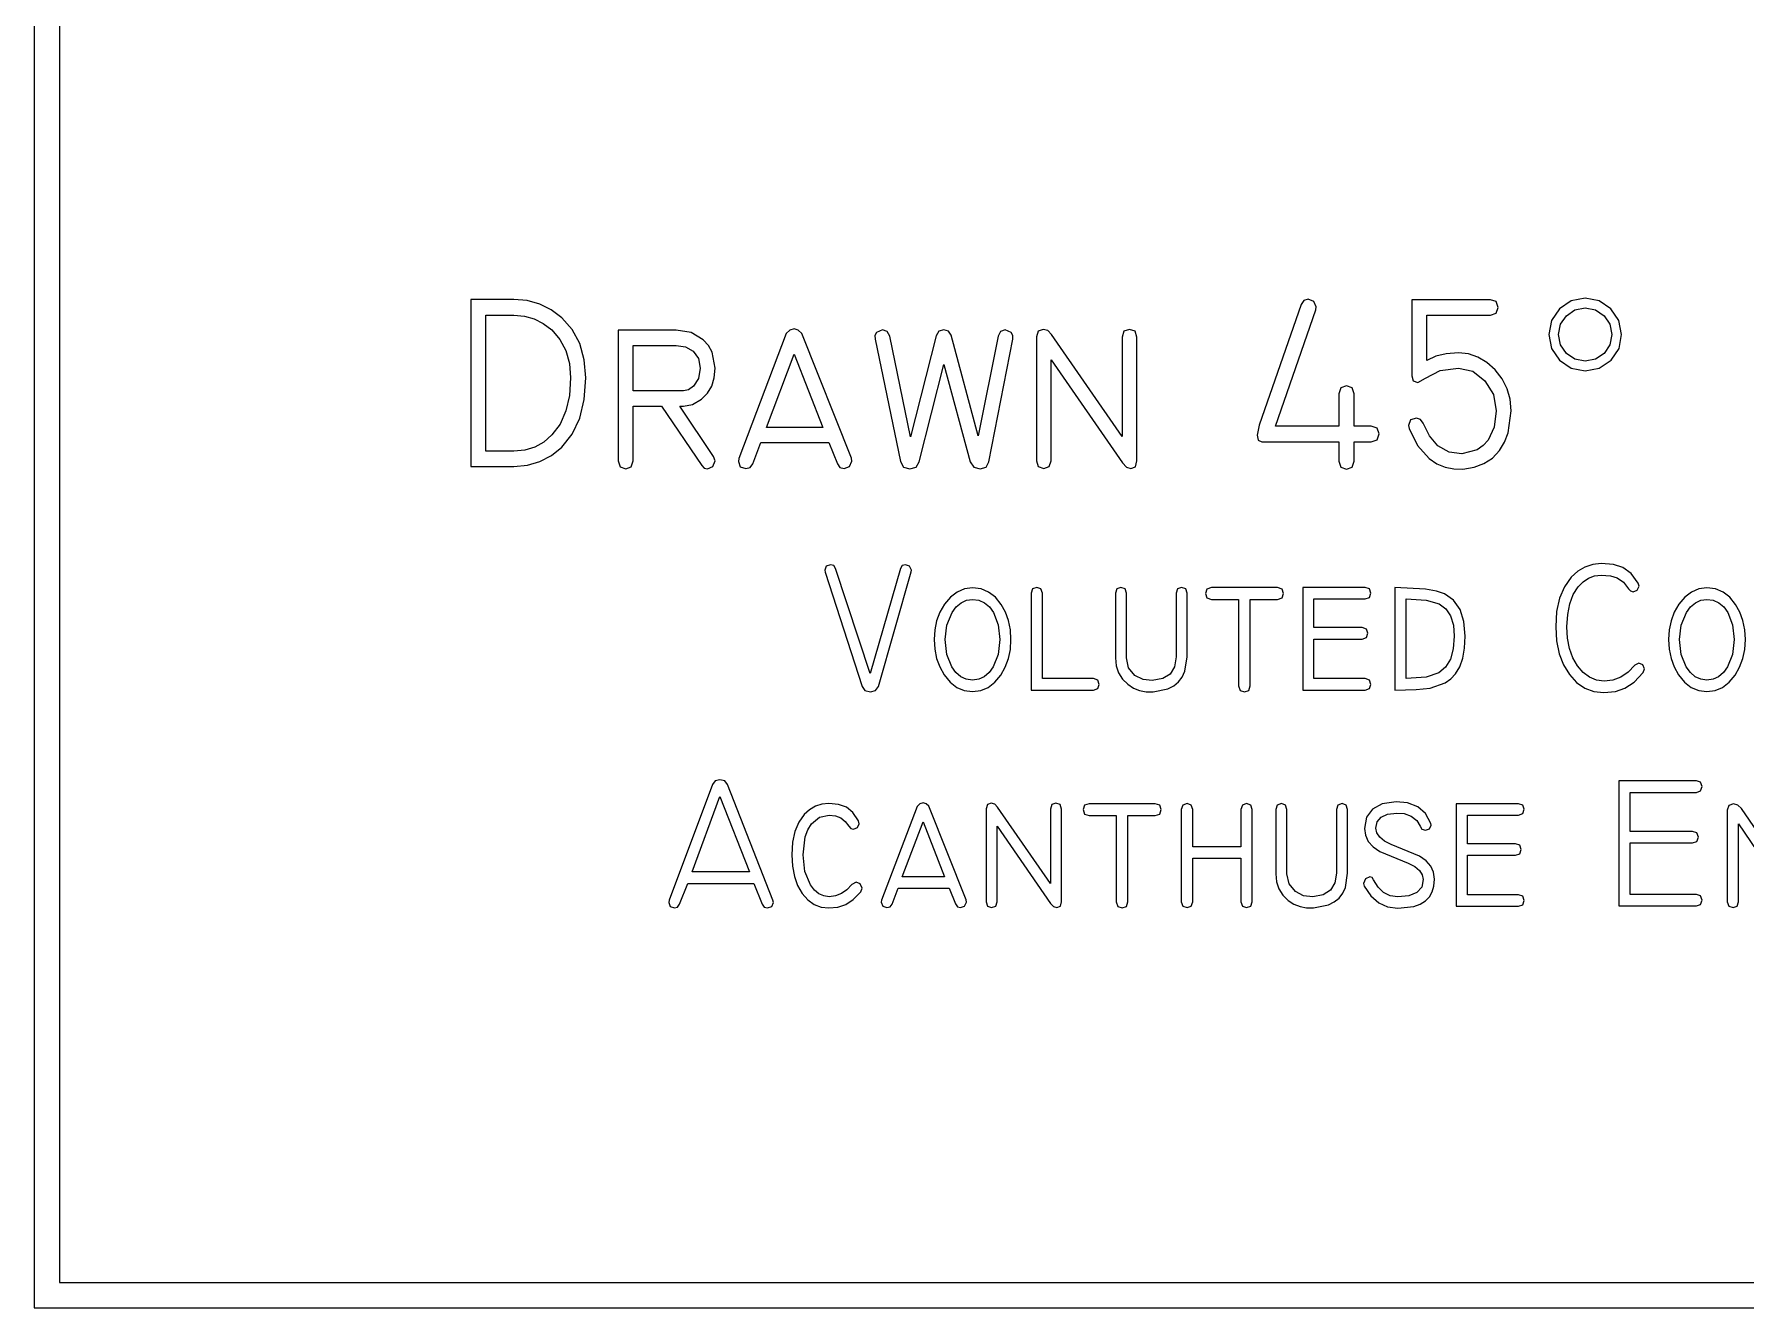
# Model space of a CAD drawing. Extents: x -1563 to 1637, y -685 to 815.
# Drawn here: x 137 to 910, y -685 to -110 of the extents above; entities that cross this region are included whole.
import ezdxf

# ---------------------------------------------------------------- set-up
doc = ezdxf.new("R2010")
doc.units = 0
doc.header["$MEASUREMENT"] = 0
doc.layers.get('0').update_dxf_attribs({"linetype": 'CONTINUOUS'})

msp = doc.modelspace()

# ---------------------------------------------------------------- linework, layer by layer
at = {"color": 40}
for p, q in [((136.8, 815.2), (136.8, -684.8)), ((148.17, 803.84), (148.17, -673.43)), ((148.17, -673.43), (1625.44, -673.43)), ((136.8, -684.8), (1636.8, -684.8))]:
    msp.add_line(p, q, dxfattribs=at)
at = {"color": 22}
for p, q in [((353.3, -229.79), (333.95, -229.79)), ((333.95, -229.79), (333.95, -305.13)), ((359.36, -230.3), (353.3, -229.79)), ((365, -231.85), (359.36, -230.3)), ((710, -230.27), (708.83, -232.04)), ((711.94, -229.68), (710, -230.27)), ((714.5, -230.69), (711.94, -229.68)), ((715.62, -233.15), (714.5, -230.69)), ((794.24, -229.9), (758.77, -229.9)), ((758.77, -229.9), (758.77, -264.3)), ((796.91, -230.76), (794.24, -229.9)), ((797.8, -233.35), (796.91, -230.76)), ((830.75, -230.35), (825.42, -233.98)), ((837.04, -229.14), (830.75, -230.35)), ((843.34, -230.35), (837.04, -229.14)), ((848.66, -233.98), (843.34, -230.35)), ((340.74, -298.23), (340.74, -236.91)), ((340.74, -236.91), (353.3, -236.91)), ((353.3, -236.91), (358.08, -237.32)), ((358.08, -237.32), (362.52, -238.55)), ((362.52, -238.55), (366.64, -240.6)), ((370.21, -234.42), (365, -231.85)), ((374.98, -238.02), (370.21, -234.42)), ((379.7, -243.39), (374.98, -238.02)), ((708.83, -232.04), (689.81, -286.43)), ((697.15, -286.99), (715.43, -234.39)), ((715.43, -234.39), (715.62, -233.15)), ((765.56, -257.29), (765.56, -236.8)), ((765.56, -236.8), (794.24, -236.8)), ((794.24, -236.8), (796.91, -235.93)), ((796.91, -235.93), (797.8, -233.35)), ((821.79, -239.3), (820.58, -245.6)), ((825.42, -233.98), (821.79, -239.3)), ((825.91, -240.97), (828.54, -237.09)), ((828.54, -237.09), (832.42, -234.47)), ((832.42, -234.47), (837.04, -233.59)), ((837.04, -233.59), (841.67, -234.47)), ((841.67, -234.47), (845.55, -237.09)), ((845.55, -237.09), (848.17, -240.97)), ((852.29, -239.3), (848.66, -233.98)), ((853.5, -245.6), (852.29, -239.3)), ((366.64, -240.6), (370.42, -243.47)), ((370.42, -243.47), (374.16, -247.79)), ((383.07, -249.71), (379.7, -243.39)), ((426.63, -243.59), (400.49, -243.59)), ((400.49, -243.59), (400.49, -302.66)), ((433.36, -244.67), (426.63, -243.59)), ((438.87, -247.93), (433.36, -244.67)), ((476.28, -245.17), (454.92, -301.57)), ((477.89, -243.57), (476.28, -245.17)), ((479.84, -243.04), (477.89, -243.57)), ((481.78, -243.57), (479.84, -243.04)), ((483.4, -245.16), (481.78, -243.57)), ((505.76, -301.46), (483.4, -245.16)), ((517.07, -244.65), (516.39, -246.01)), ((516.39, -246.01), (516.46, -247.72)), ((519.8, -243.48), (517.07, -244.65)), ((521.95, -244.18), (519.8, -243.48)), ((523.03, -246.28), (521.95, -244.18)), ((532.48, -291.76), (523.03, -246.28)), ((544.05, -246.17), (532.48, -291.76)), ((545.24, -244.15), (544.05, -246.17)), ((547.49, -243.48), (545.24, -244.15)), ((549.58, -244.06), (547.49, -243.48)), ((550.72, -245.82), (549.58, -244.06)), ((563.04, -291.36), (550.72, -245.82)), ((571.95, -246.28), (563.04, -291.36)), ((573.04, -244.18), (571.95, -246.28)), ((575.19, -243.48), (573.04, -244.18)), ((577.92, -244.63), (575.19, -243.48)), ((578.63, -245.97), (577.92, -244.63)), ((578.64, -247.72), (578.63, -245.97)), ((590.02, -244.09), (589.24, -246.59)), ((589.24, -246.59), (589.24, -302.56)), ((592.36, -243.26), (590.02, -244.09)), ((594.42, -243.84), (592.36, -243.26)), ((596.14, -245.6), (594.42, -243.84)), ((627.97, -291.67), (596.14, -245.6)), ((628.81, -244.15), (627.97, -246.84)), ((627.97, -246.84), (627.97, -291.67)), ((631.31, -243.26), (628.81, -244.15)), ((633.82, -244.15), (631.31, -243.26)), ((634.65, -246.83), (633.82, -244.15)), ((634.65, -302.65), (634.65, -246.83)), ((820.58, -245.6), (821.79, -251.89)), ((825.04, -245.6), (825.91, -240.97)), ((825.91, -250.22), (825.04, -245.6)), ((848.17, -240.97), (849.05, -245.6)), ((849.05, -245.6), (848.17, -250.22)), ((852.31, -251.89), (853.5, -245.6)), ((374.16, -247.79), (376.84, -252.85)), ((376.84, -252.85), (378.44, -258.64)), ((385.09, -256.97), (383.07, -249.71)), ((407.17, -271.07), (407.17, -250.48)), ((407.17, -250.48), (426.63, -250.48)), ((426.63, -250.48), (430.84, -251.15)), ((430.84, -251.15), (434.36, -253.16)), ((434.36, -253.16), (436.74, -256.41)), ((441.21, -250.53), (438.87, -247.93)), ((442.88, -253.55), (441.21, -250.53)), ((444.21, -260.83), (442.88, -253.55)), ((467.38, -287.53), (479.9, -254.46)), ((479.9, -254.46), (492.81, -287.53)), ((516.46, -247.72), (527.92, -302.9)), ((567.85, -303.01), (578.64, -247.72)), ((774.34, -254.24), (769.67, -255.41)), ((779.9, -253.85), (774.34, -254.24)), ((784.39, -254.34), (779.9, -253.85)), ((788.63, -255.78), (784.39, -254.34)), ((821.79, -251.89), (825.42, -257.22)), ((828.54, -254.1), (825.91, -250.22)), ((832.42, -256.73), (828.54, -254.1)), ((845.55, -254.1), (841.67, -256.73)), ((848.17, -250.22), (845.55, -254.1)), ((848.72, -257.22), (852.31, -251.89)), ((378.44, -258.64), (378.98, -265.18)), ((385.77, -265.18), (385.09, -256.97)), ((436.74, -256.41), (437.53, -260.83)), ((437.53, -260.83), (436.75, -265.48)), ((443.83, -265.17), (444.21, -260.83)), ((536.35, -303.01), (547.47, -259.16)), ((547.47, -259.16), (559.4, -303.01)), ((595.92, -302.56), (595.92, -257.05)), ((595.92, -257.05), (628.07, -303.56)), ((765, -265.3), (771.61, -261.89)), ((769.67, -255.41), (765.56, -257.29)), ((771.61, -261.89), (779.89, -260.75)), ((779.89, -260.75), (786.26, -262.18)), ((786.26, -262.18), (791.79, -266.47)), ((792.62, -258.2), (788.63, -255.78)), ((796.36, -261.58), (792.62, -258.2)), ((799.52, -265.63), (796.36, -261.58)), ((825.42, -257.22), (830.75, -260.85)), ((830.75, -260.85), (837.04, -262.05)), ((837.04, -257.6), (832.42, -256.73)), ((841.67, -256.73), (837.04, -257.6)), ((837.04, -262.05), (843.41, -260.85)), ((843.41, -260.85), (848.72, -257.22)), ((378.98, -265.18), (378.45, -273.13)), ((385.09, -274.85), (385.77, -265.18)), ((434.42, -268.96), (432.14, -270.54)), ((436.75, -265.48), (434.42, -268.96)), ((440.78, -272.12), (442.69, -268.93)), ((442.69, -268.93), (443.83, -265.17)), ((726.72, -269.64), (725.85, -272.31)), ((729.3, -268.75), (726.72, -269.64)), ((731.89, -269.64), (729.3, -268.75)), ((732.75, -272.31), (731.89, -269.64)), ((758.77, -264.3), (759.44, -266.47)), ((759.44, -266.47), (761.44, -267.19)), ((761.44, -267.19), (765, -265.3)), ((791.79, -266.47), (795.62, -272.71)), ((801.78, -270.04), (799.52, -265.63)), ((803.13, -274.83), (801.78, -270.04)), ((378.45, -273.13), (376.86, -280.06)), ((383.07, -283.29), (385.09, -274.85)), ((429.97, -271.07), (407.17, -271.07)), ((407.17, -302.67), (407.17, -277.97)), ((407.17, -277.97), (419.96, -277.97)), ((419.96, -277.97), (438.2, -304.77)), ((443.54, -300.67), (428.22, -277.95)), ((428.22, -277.95), (429.99, -277.97)), ((432.14, -270.54), (429.97, -271.07)), ((429.99, -277.97), (434.02, -277.16)), ((434.02, -277.16), (438.1, -274.74)), ((438.1, -274.74), (440.78, -272.12)), ((725.85, -272.31), (725.85, -286.99)), ((732.75, -286.99), (732.75, -272.31)), ((795.62, -272.71), (796.9, -279.98)), ((803.58, -279.98), (803.13, -274.83)), ((376.86, -280.06), (374.22, -285.98)), ((379.7, -290.49), (383.07, -283.29)), ((758.19, -284.16), (757.3, -286.66)), ((760.86, -283.32), (758.19, -284.16)), ((762.73, -283.91), (760.86, -283.32)), ((763.87, -285.66), (762.73, -283.91)), ((766.7, -291.35), (763.87, -285.66)), ((796.9, -279.98), (795.98, -287.34)), ((802.28, -289.98), (803.58, -279.98)), ((370.53, -290.88), (366.83, -294.1)), ((374.22, -285.98), (370.53, -290.88)), ((374.98, -296.45), (379.7, -290.49)), ((492.81, -287.53), (467.38, -287.53)), ((689.81, -286.43), (688.92, -290.99)), ((688.92, -290.99), (689.45, -293.24)), ((689.45, -293.24), (691.03, -293.99)), ((725.85, -286.99), (697.15, -286.99)), ((740.46, -286.99), (732.75, -286.99)), ((740.42, -293.99), (743.09, -293.1)), ((743.1, -287.85), (740.46, -286.99)), ((743.09, -293.1), (743.98, -290.43)), ((743.98, -290.43), (743.1, -287.85)), ((757.3, -286.66), (757.53, -287.99)), ((757.53, -287.99), (761.31, -295.66)), ((770.54, -295.76), (766.7, -291.35)), ((793.23, -293.2), (790.94, -295.72)), ((795.98, -287.34), (793.23, -293.2)), ((800.64, -294.23), (802.28, -289.98)), ((353.41, -298.23), (340.74, -298.23)), ((358.27, -297.77), (353.41, -298.23)), ((362.75, -296.39), (358.27, -297.77)), ((366.83, -294.1), (362.75, -296.39)), ((365.14, -302.96), (370.3, -300.25)), ((370.3, -300.25), (374.98, -296.45)), ((444.21, -302.67), (443.54, -300.67)), ((461.25, -304.01), (464.92, -294.32)), ((464.92, -294.32), (495.5, -294.32)), ((495.5, -294.32), (499.42, -303.88)), ((691.03, -293.99), (725.85, -293.99)), ((725.85, -293.99), (725.85, -302.77)), ((732.75, -302.77), (732.75, -293.99)), ((732.75, -293.99), (740.42, -293.99)), ((761.31, -295.66), (766.65, -301.55)), ((775.63, -298.73), (770.54, -295.76)), ((781.33, -299.43), (775.63, -298.73)), ((788.2, -297.59), (781.33, -299.43)), ((790.94, -295.72), (788.2, -297.59)), ((791.32, -303.85), (795.15, -301.34)), ((795.15, -301.34), (798.35, -297.99)), ((798.35, -297.99), (800.64, -294.23)), ((333.95, -305.13), (353.41, -305.13)), ((353.41, -305.13), (359.51, -304.59)), ((359.51, -304.59), (365.14, -302.96)), ((400.49, -302.66), (401.32, -305.33)), ((401.32, -305.33), (403.83, -306.22)), ((403.83, -306.22), (406.33, -305.33)), ((406.33, -305.33), (407.17, -302.67)), ((438.2, -304.77), (439.34, -305.85)), ((439.34, -305.85), (440.76, -306.22)), ((440.76, -306.22), (443.16, -305.16)), ((443.16, -305.16), (444.21, -302.67)), ((454.92, -301.57), (454.7, -302.86)), ((454.7, -302.86), (455.56, -305.3)), ((455.56, -305.3), (458.14, -306.11)), ((458.14, -306.11), (460.03, -305.58)), ((460.03, -305.58), (461.25, -304.01)), ((499.42, -303.88), (500.56, -305.55)), ((500.56, -305.55), (502.42, -306.11)), ((502.42, -306.11), (504.87, -305.17)), ((504.87, -305.17), (505.98, -302.78)), ((505.98, -302.78), (505.76, -301.46)), ((527.92, -302.9), (529.3, -305.39)), ((529.3, -305.39), (532.13, -306.22)), ((532.13, -306.22), (534.91, -305.41)), ((534.91, -305.41), (536.35, -303.01)), ((559.4, -303.01), (560.96, -305.41)), ((560.96, -305.41), (563.85, -306.22)), ((563.85, -306.22), (566.52, -305.41)), ((566.52, -305.41), (567.85, -303.01)), ((589.24, -302.56), (590.08, -305.22)), ((590.08, -305.22), (592.58, -306.11)), ((592.58, -306.11), (595.09, -305.22)), ((595.09, -305.22), (595.92, -302.56)), ((628.07, -303.56), (629.91, -305.47)), ((629.91, -305.47), (631.87, -306.11)), ((631.87, -306.11), (633.96, -305.24)), ((633.96, -305.24), (634.65, -302.65)), ((725.85, -302.77), (726.72, -305.44)), ((726.72, -305.44), (729.3, -306.32)), ((729.3, -306.32), (731.89, -305.44)), ((731.89, -305.44), (732.75, -302.77)), ((766.65, -301.55), (770.1, -303.89)), ((770.1, -303.89), (773.77, -305.46)), ((773.77, -305.46), (777.66, -306.28)), ((777.66, -306.28), (781.78, -306.32)), ((781.78, -306.32), (786.86, -305.51)), ((786.86, -305.51), (791.32, -303.85))]:
    msp.add_line(p, q, dxfattribs=at)
at = {"color": 95}
for p, q in [((494.35, -350.07), (493.7, -351.89)), ((493.7, -351.89), (493.87, -352.81)), ((493.87, -352.81), (510.55, -404.44)), ((496.29, -349.46), (494.35, -350.07)), ((497.75, -349.9), (496.29, -349.46)), ((498.62, -351.23), (497.75, -349.9)), ((514.28, -398.64), (498.62, -351.23)), ((527.92, -351.23), (514.28, -398.64)), ((517.98, -404.38), (532.75, -352.73)), ((528.73, -349.9), (527.92, -351.23)), ((530.17, -349.46), (528.73, -349.9)), ((532, -350.17), (530.17, -349.46)), ((532.83, -351.97), (532, -350.17)), ((532.75, -352.73), (532.83, -351.97)), ((830.73, -355.14), (827.67, -359.42)), ((833.67, -352.44), (830.73, -355.14)), ((836.91, -350.51), (833.67, -352.44)), ((840.43, -349.35), (836.91, -350.51)), ((838.58, -355.52), (841.29, -354.55)), ((844.25, -348.97), (840.43, -349.35)), ((841.29, -354.55), (844.25, -354.22)), ((849.88, -349.41), (844.25, -348.97)), ((844.25, -354.22), (848.4, -354.52)), ((848.4, -354.52), (851.51, -355.39)), ((854.09, -350.72), (849.88, -349.41)), ((851.51, -355.39), (854.28, -357.33)), ((857.77, -353.5), (854.09, -350.72)), ((860.94, -357.82), (857.77, -353.5)), ((553.46, -361.8), (550.45, -364.1)), ((556.79, -360.43), (553.46, -361.8)), ((560.43, -359.97), (556.79, -360.43)), ((564.27, -360.43), (560.43, -359.97)), ((567.71, -361.82), (564.27, -360.43)), ((570.74, -364.14), (567.71, -361.82)), ((587.58, -360.39), (586.95, -362.39)), ((586.95, -362.39), (586.95, -406.04)), ((589.46, -359.72), (587.58, -360.39)), ((591.34, -360.39), (589.46, -359.72)), ((591.96, -362.39), (591.34, -360.39)), ((591.96, -400.87), (591.96, -362.39)), ((625.55, -360.39), (624.92, -362.39)), ((624.92, -362.39), (624.92, -391.51)), ((627.43, -359.72), (625.55, -360.39)), ((629.3, -360.39), (627.43, -359.72)), ((629.93, -362.39), (629.3, -360.39)), ((629.93, -391.5), (629.93, -362.39)), ((652.92, -360.39), (652.3, -362.39)), ((652.3, -362.39), (652.3, -391.09)), ((654.8, -359.72), (652.92, -360.39)), ((656.68, -360.39), (654.8, -359.72)), ((657.31, -362.39), (656.68, -360.39)), ((657.31, -391.09), (657.31, -362.39)), ((666.29, -360.47), (665.62, -362.47)), ((665.62, -362.47), (666.29, -364.47)), ((668.29, -359.8), (666.29, -360.47)), ((698.18, -359.8), (668.29, -359.8)), ((700.19, -360.47), (698.18, -359.8)), ((700.86, -362.47), (700.19, -360.47)), ((700.19, -364.47), (700.86, -362.47)), ((737.69, -359.8), (709.57, -359.8)), ((709.57, -359.8), (709.57, -406.04)), ((739.63, -360.43), (737.69, -359.8)), ((740.28, -362.31), (739.63, -360.43)), ((739.63, -364.25), (740.28, -362.31)), ((764.95, -360.51), (751.09, -359.8)), ((751.09, -359.8), (751.09, -406.04)), ((769.9, -361.4), (764.95, -360.51)), ((773.52, -362.64), (769.9, -361.4)), ((777.61, -365.53), (773.52, -362.64)), ((827.67, -359.42), (825.48, -364.58)), ((830.09, -367.06), (831.68, -362.88)), ((831.68, -362.88), (833.91, -359.4)), ((833.91, -359.4), (836.12, -357.13)), ((836.12, -357.13), (838.58, -355.52)), ((854.28, -357.33), (856.6, -360.32)), ((856.6, -360.32), (857.49, -361.32)), ((857.49, -361.32), (858.68, -361.66)), ((858.68, -361.66), (860.56, -360.91)), ((860.56, -360.91), (861.35, -359.15)), ((861.35, -359.15), (860.94, -357.82)), ((885.04, -361.8), (882.02, -364.1)), ((888.36, -360.43), (885.04, -361.8)), ((892, -359.97), (888.36, -360.43)), ((895.85, -360.43), (892, -359.97)), ((899.28, -361.82), (895.85, -360.43)), ((902.31, -364.14), (899.28, -361.82)), ((545.7, -370.9), (544.24, -374.76)), ((547.75, -367.31), (545.7, -370.9)), ((550.45, -364.1), (547.75, -367.31)), ((551.17, -371.07), (553.06, -368.47)), ((553.06, -368.47), (555.24, -366.62)), ((555.24, -366.62), (557.69, -365.51)), ((557.69, -365.51), (560.43, -365.14)), ((560.43, -365.14), (563.3, -365.51)), ((563.3, -365.51), (565.83, -366.62)), ((565.83, -366.62), (568.02, -368.47)), ((568.02, -368.47), (569.86, -371.07)), ((573.36, -367.39), (570.74, -364.14)), ((575.3, -370.89), (573.36, -367.39)), ((576.68, -374.69), (575.3, -370.89)), ((666.29, -364.47), (668.29, -365.14)), ((668.29, -365.14), (680.57, -365.14)), ((680.57, -365.14), (680.57, -404.1)), ((685.82, -404.1), (685.82, -365.14)), ((685.82, -365.14), (698.18, -365.14)), ((698.18, -365.14), (700.19, -364.47)), ((714.59, -377.85), (714.59, -364.9)), ((714.59, -364.9), (737.69, -364.9)), ((737.69, -364.9), (739.63, -364.25)), ((756.18, -400.87), (756.18, -364.91)), ((756.18, -364.91), (765.2, -365.47)), ((765.2, -365.47), (771.1, -367.16)), ((771.1, -367.16), (774.09, -369.42)), ((774.09, -369.42), (776.23, -372.61)), ((780.53, -369.67), (777.61, -365.53)), ((782.28, -375.08), (780.53, -369.67)), ((824.16, -370.61), (823.72, -377.51)), ((825.48, -364.58), (824.16, -370.61)), ((829.14, -371.93), (830.09, -367.06)), ((877.28, -370.9), (875.82, -374.76)), ((879.32, -367.31), (877.28, -370.9)), ((882.02, -364.1), (879.32, -367.31)), ((882.75, -371.07), (884.64, -368.47)), ((884.64, -368.47), (886.81, -366.62)), ((886.81, -366.62), (889.27, -365.51)), ((889.27, -365.51), (892, -365.14)), ((892, -365.14), (894.88, -365.51)), ((894.88, -365.51), (897.4, -366.62)), ((897.4, -366.62), (899.59, -368.47)), ((899.59, -368.47), (901.43, -371.07)), ((904.94, -367.39), (902.31, -364.14)), ((906.87, -370.89), (904.94, -367.39)), ((908.25, -374.69), (906.87, -370.89)), ((544.24, -374.76), (543.37, -378.87)), ((548.09, -383.25), (548.86, -376.7)), ((548.86, -376.7), (551.17, -371.07)), ((569.86, -371.07), (572.04, -376.61)), ((572.04, -376.61), (572.77, -383.25)), ((577.51, -378.81), (576.68, -374.69)), ((736.36, -377.85), (714.59, -377.85)), ((738.23, -378.5), (736.36, -377.85)), ((738.86, -380.44), (738.23, -378.5)), ((776.23, -372.61), (777.51, -376.72)), ((777.51, -376.72), (777.93, -381.76)), ((782.86, -381.75), (782.28, -375.08)), ((823.72, -377.51), (824.11, -383.9)), ((828.82, -377.51), (829.14, -371.93)), ((829.12, -382.65), (828.82, -377.51)), ((875.82, -374.76), (874.94, -378.87)), ((879.66, -383.25), (880.43, -376.7)), ((880.43, -376.7), (882.75, -371.07)), ((901.43, -371.07), (903.62, -376.61)), ((903.62, -376.61), (904.35, -383.25)), ((909.08, -378.81), (908.25, -374.69)), ((543.37, -378.87), (543.08, -383.25)), ((543.08, -383.25), (543.36, -387.65)), ((548.84, -389.92), (548.09, -383.25)), ((572.77, -383.25), (572.02, -389.92)), ((577.5, -387.69), (577.79, -383.25)), ((577.79, -383.25), (577.51, -378.81)), ((714.59, -400.87), (714.59, -383.03)), ((714.59, -383.03), (736.36, -383.03)), ((736.36, -383.03), (738.23, -382.38)), ((738.23, -382.38), (738.86, -380.44)), ((777.93, -381.76), (777.5, -387.46)), ((782.59, -387.08), (782.86, -381.75)), ((824.11, -383.9), (825.27, -389.62)), ((830.02, -387.3), (829.12, -382.65)), ((874.94, -378.87), (874.65, -383.25)), ((874.65, -383.25), (874.94, -387.65)), ((880.41, -389.92), (879.66, -383.25)), ((904.35, -383.25), (903.6, -389.92)), ((909.07, -387.69), (909.36, -383.25)), ((909.36, -383.25), (909.08, -378.81)), ((543.36, -387.65), (544.22, -391.78)), ((544.22, -391.78), (545.66, -395.62)), ((551.09, -395.6), (548.84, -389.92)), ((572.02, -389.92), (569.77, -395.6)), ((575.2, -395.7), (576.64, -391.84)), ((576.64, -391.84), (577.5, -387.69)), ((624.92, -391.51), (625.27, -395.1)), ((630.89, -396.03), (629.93, -391.5)), ((652.3, -391.09), (651.63, -395.54)), ((656.35, -397.58), (657.31, -391.09)), ((776.21, -392.11), (774.04, -395.72)), ((777.5, -387.46), (776.21, -392.11)), ((780.42, -395.59), (781.78, -391.69)), ((781.78, -391.69), (782.59, -387.08)), ((825.27, -389.62), (827.2, -394.66)), ((831.52, -391.46), (830.02, -387.3)), ((833.61, -395.12), (831.52, -391.46)), ((861.27, -393.86), (859.43, -394.78)), ((863.06, -394.65), (861.27, -393.86)), ((874.94, -387.65), (875.8, -391.78)), ((875.8, -391.78), (877.23, -395.62)), ((882.66, -395.6), (880.41, -389.92)), ((903.6, -389.92), (901.34, -395.6)), ((906.78, -395.7), (908.21, -391.84)), ((908.21, -391.84), (909.07, -387.69)), ((545.66, -395.62), (547.66, -399.18)), ((547.66, -399.18), (550.34, -402.47)), ((552.96, -398.19), (551.09, -395.6)), ((555.13, -400.04), (552.96, -398.19)), ((557.63, -401.15), (555.13, -400.04)), ((560.43, -401.52), (557.63, -401.15)), ((563.23, -401.15), (560.43, -401.52)), ((565.73, -400.04), (563.23, -401.15)), ((567.91, -398.19), (565.73, -400.04)), ((569.77, -395.6), (567.91, -398.19)), ((570.52, -402.52), (573.2, -399.27)), ((573.2, -399.27), (575.2, -395.7)), ((615.07, -400.87), (591.96, -400.87)), ((617.01, -401.52), (615.07, -400.87)), ((617.66, -403.46), (617.01, -401.52)), ((625.27, -395.1), (626.32, -398.29)), ((626.32, -398.29), (628.07, -401.07)), ((628.07, -401.07), (630.51, -403.44)), ((633.77, -399.43), (630.89, -396.03)), ((637.44, -401.31), (633.77, -399.43)), ((641.61, -401.77), (637.44, -401.31)), ((646.29, -400.88), (641.61, -401.77)), ((649.63, -398.8), (646.29, -400.88)), ((651.63, -395.54), (649.63, -398.8)), ((653.47, -402.37), (655.15, -400.19)), ((655.15, -400.19), (656.35, -397.58)), ((737.69, -400.87), (714.59, -400.87)), ((739.63, -401.52), (737.69, -400.87)), ((740.28, -403.46), (739.63, -401.52)), ((765.18, -400.22), (756.18, -400.87)), ((771.02, -398.28), (765.18, -400.22)), ((774.04, -395.72), (771.02, -398.28)), ((773.79, -402.79), (776.41, -400.99)), ((776.41, -400.99), (778.53, -398.78)), ((778.53, -398.78), (780.42, -395.59)), ((827.2, -394.66), (829.9, -399.05)), ((829.9, -399.05), (833.19, -402.59)), ((836.17, -398.12), (833.61, -395.12)), ((839.03, -400.26), (836.17, -398.12)), ((842.19, -401.54), (839.03, -400.26)), ((845.67, -401.97), (842.19, -401.54)), ((849.5, -401.52), (845.67, -401.97)), ((853.07, -400.17), (849.5, -401.52)), ((856.38, -397.93), (853.07, -400.17)), ((859.43, -394.78), (856.38, -397.93)), ((859.1, -402.44), (863.27, -398.12)), ((863.86, -396.45), (863.06, -394.65)), ((863.27, -398.12), (863.86, -396.45)), ((877.23, -395.62), (879.24, -399.18)), ((879.24, -399.18), (881.91, -402.47)), ((884.53, -398.19), (882.66, -395.6)), ((886.71, -400.04), (884.53, -398.19)), ((889.2, -401.15), (886.71, -400.04)), ((892, -401.52), (889.2, -401.15)), ((894.81, -401.15), (892, -401.52)), ((897.3, -400.04), (894.81, -401.15)), ((899.48, -398.19), (897.3, -400.04)), ((901.34, -395.6), (899.48, -398.19)), ((902.09, -402.52), (904.77, -399.27)), ((904.77, -399.27), (906.78, -395.7)), ((510.55, -404.44), (511.87, -406.25)), ((511.87, -406.25), (514.31, -406.86)), ((514.31, -406.86), (516.69, -406.24)), ((516.69, -406.24), (517.98, -404.38)), ((550.34, -402.47), (553.36, -404.82)), ((553.36, -404.82), (556.72, -406.23)), ((556.72, -406.23), (560.43, -406.69)), ((560.43, -406.69), (564.14, -406.23)), ((564.14, -406.23), (567.5, -404.84)), ((567.5, -404.84), (570.52, -402.52)), ((586.95, -406.04), (615.07, -406.04)), ((615.07, -406.04), (617.01, -405.4)), ((617.01, -405.4), (617.66, -403.46)), ((630.51, -403.44), (633.11, -405.12)), ((633.11, -405.12), (635.88, -406.25)), ((635.88, -406.25), (638.82, -406.83)), ((638.82, -406.83), (641.95, -406.86)), ((641.95, -406.86), (648.67, -405.47)), ((648.67, -405.47), (651.31, -404.13)), ((651.31, -404.13), (653.47, -402.37)), ((680.57, -404.1), (681.24, -406.17)), ((681.24, -406.17), (683.24, -406.86)), ((683.24, -406.86), (685.18, -406.17)), ((685.18, -406.17), (685.82, -404.1)), ((709.57, -406.04), (737.69, -406.04)), ((737.69, -406.04), (739.63, -405.4)), ((739.63, -405.4), (740.28, -403.46)), ((751.09, -406.04), (760.68, -405.81)), ((760.68, -405.81), (767.1, -405.13)), ((767.1, -405.13), (773.79, -402.79)), ((833.19, -402.59), (836.89, -405.12)), ((836.89, -405.12), (840.99, -406.64)), ((840.99, -406.64), (845.5, -407.14)), ((845.5, -407.14), (850.65, -406.66)), ((850.65, -406.66), (854.93, -405.22)), ((854.93, -405.22), (859.1, -402.44)), ((881.91, -402.47), (884.93, -404.82)), ((884.93, -404.82), (888.3, -406.23)), ((888.3, -406.23), (892, -406.69)), ((892, -406.69), (895.71, -406.23)), ((895.71, -406.23), (899.07, -404.84)), ((899.07, -404.84), (902.09, -402.52)), ((444.31, -447.04), (443.06, -448.67)), ((446.39, -446.5), (444.31, -447.04)), ((448.54, -447.04), (446.39, -446.5)), ((449.82, -448.67), (448.54, -447.04)), ((887.22, -446.99), (852.26, -446.99)), ((852.26, -446.99), (852.26, -503.49)), ((889.16, -447.63), (887.22, -446.99)), ((889.81, -449.57), (889.16, -447.63)), ((443.06, -448.67), (423.45, -500.9)), ((433.8, -488.05), (446.38, -454.09)), ((446.38, -454.09), (459.76, -488.05)), ((470.26, -500.9), (449.82, -448.67)), ((857.35, -469.88), (857.35, -452.24)), ((857.35, -452.24), (887.22, -452.24)), ((887.22, -452.24), (889.16, -451.57)), ((889.16, -451.57), (889.81, -449.57)), ((484.48, -462.17), (482, -465.63)), ((486.86, -460.02), (484.48, -462.17)), ((489.49, -458.48), (486.86, -460.02)), ((487.74, -466.43), (491.35, -463.43)), ((492.37, -457.56), (489.49, -458.48)), ((491.35, -463.43), (495.67, -462.43)), ((495.5, -457.25), (492.37, -457.56)), ((499.95, -457.68), (495.5, -457.25)), ((495.67, -462.43), (498.51, -462.74)), ((498.51, -462.74), (500.94, -463.7)), ((503.46, -458.96), (499.95, -457.68)), ((506.35, -461.33), (503.46, -458.96)), ((508.93, -465.02), (506.35, -461.33)), ((535.41, -458.52), (519.39, -500.82)), ((536.62, -457.32), (535.41, -458.52)), ((538.08, -456.93), (536.62, -457.32)), ((539.54, -457.32), (538.08, -456.93)), ((540.75, -458.51), (539.54, -457.32)), ((557.52, -500.73), (540.75, -458.51)), ((567.15, -457.71), (566.56, -459.58)), ((566.56, -459.58), (566.56, -501.56)), ((568.9, -457.09), (567.15, -457.71)), ((570.44, -457.53), (568.9, -457.09)), ((571.73, -458.84), (570.44, -457.53)), ((595.61, -493.4), (571.73, -458.84)), ((596.23, -457.76), (595.61, -459.77)), ((595.61, -459.77), (595.61, -493.4)), ((598.11, -457.09), (596.23, -457.76)), ((599.99, -457.76), (598.11, -457.09)), ((600.62, -459.77), (599.99, -457.76)), ((600.62, -501.63), (600.62, -459.77)), ((611.06, -458), (610.4, -460)), ((610.4, -460), (611.06, -462)), ((613.07, -457.33), (611.06, -458)), ((611.06, -462), (613.07, -462.67)), ((642.96, -457.33), (613.07, -457.33)), ((613.07, -462.67), (625.35, -462.67)), ((625.35, -462.67), (625.35, -501.63)), ((630.6, -501.63), (630.6, -462.67)), ((630.6, -462.67), (642.96, -462.67)), ((644.97, -458), (642.96, -457.33)), ((642.96, -462.67), (644.97, -462)), ((645.64, -460), (644.97, -458)), ((644.97, -462), (645.64, -460)), ((655.33, -457.92), (654.68, -459.92)), ((654.68, -459.92), (654.68, -501.55)), ((657.27, -457.25), (655.33, -457.92)), ((659.21, -457.92), (657.27, -457.25)), ((659.85, -459.93), (659.21, -457.92)), ((659.85, -476.72), (659.85, -459.93)), ((682.25, -457.92), (681.61, -459.93)), ((681.61, -459.93), (681.61, -476.72)), ((684.2, -457.25), (682.25, -457.92)), ((686.07, -457.92), (684.2, -457.25)), ((686.7, -459.92), (686.07, -457.92)), ((686.7, -501.55), (686.7, -459.92)), ((698, -457.92), (697.37, -459.92)), ((697.37, -459.92), (697.37, -489.04)), ((699.88, -457.25), (698, -457.92)), ((701.76, -457.92), (699.88, -457.25)), ((702.38, -459.92), (701.76, -457.92)), ((702.38, -489.03), (702.38, -459.92)), ((725.38, -457.92), (724.75, -459.92)), ((724.75, -459.92), (724.75, -488.62)), ((727.26, -457.25), (725.38, -457.92)), ((729.13, -457.92), (727.26, -457.25)), ((729.76, -459.92), (729.13, -457.92)), ((729.76, -488.62), (729.76, -459.92)), ((738.31, -463.46), (737.42, -468.54)), ((740.99, -459.75), (738.31, -463.46)), ((745.45, -457.41), (740.99, -459.75)), ((743.18, -465.54), (744.93, -463.45)), ((744.93, -463.45), (747.85, -462.11)), ((751.69, -456.44), (745.45, -457.41)), ((747.85, -462.11), (751.94, -461.53)), ((756.88, -456.87), (751.69, -456.44)), ((751.94, -461.53), (755.38, -461.81)), ((755.38, -461.81), (758.49, -462.99)), ((761.42, -458.69), (756.88, -456.87)), ((758.49, -462.99), (760.97, -464.94)), ((765, -461.82), (761.42, -458.69)), ((767.3, -466.19), (765, -461.82)), ((806.97, -457.33), (778.85, -457.33)), ((778.85, -457.33), (778.85, -503.57)), ((783.86, -475.38), (783.86, -462.43)), ((783.86, -462.43), (806.97, -462.43)), ((808.91, -457.96), (806.97, -457.33)), ((806.97, -462.43), (808.91, -461.78)), ((809.55, -459.84), (808.91, -457.96)), ((808.91, -461.78), (809.55, -459.84)), ((901.89, -458.12), (901.19, -460.25)), ((901.19, -460.25), (901.19, -501.55)), ((903.97, -457.41), (901.89, -458.12)), ((905.97, -457.93), (903.97, -457.41)), ((907.6, -459.47), (905.97, -457.93)), ((920.16, -477.74), (907.6, -459.47)), ((480.23, -469.81), (479.17, -474.72)), ((482, -465.63), (480.23, -469.81)), ((484.86, -472.33), (486.06, -469.11)), ((486.06, -469.11), (487.74, -466.43)), ((500.94, -463.7), (502.97, -465.29)), ((502.97, -465.29), (504.59, -467.53)), ((504.59, -467.53), (505.49, -468.53)), ((505.49, -468.53), (506.68, -468.86)), ((506.68, -468.86), (508.47, -468.11)), ((508.47, -468.11), (509.26, -466.36)), ((509.26, -466.36), (508.93, -465.02)), ((528.73, -490.29), (538.13, -465.49)), ((538.13, -465.49), (547.8, -490.29)), ((571.57, -501.57), (571.57, -467.43)), ((571.57, -467.43), (595.68, -502.32)), ((737.42, -468.54), (737.85, -471.59)), ((742.59, -468.37), (743.18, -465.54)), ((743.02, -470.53), (742.59, -468.37)), ((744.3, -472.48), (743.02, -470.53)), ((760.97, -464.94), (762.46, -467.53)), ((762.46, -467.53), (763.36, -468.84)), ((763.36, -468.84), (764.88, -469.28)), ((764.88, -469.28), (766.82, -468.72)), ((766.82, -468.72), (767.47, -467.03)), ((767.47, -467.03), (767.3, -466.19)), ((885.47, -469.88), (857.35, -469.88)), ((887.47, -470.53), (885.47, -469.88)), ((888.14, -472.47), (887.47, -470.53)), ((906.28, -501.55), (906.28, -466.36)), ((906.28, -466.36), (917.38, -482.88)), ((479.17, -474.72), (478.81, -480.36)), ((483.9, -480.36), (484.86, -472.33)), ((681.61, -476.72), (659.85, -476.72)), ((737.85, -471.59), (739.13, -474.34)), ((739.13, -474.34), (741.27, -476.77)), ((741.27, -476.77), (744.26, -478.89)), ((744.26, -478.89), (757.1, -484.14)), ((746.44, -474.24), (744.3, -472.48)), ((749.43, -475.8), (746.44, -474.24)), ((762.19, -480.97), (749.43, -475.8)), ((805.63, -475.38), (783.86, -475.38)), ((807.51, -476.03), (805.63, -475.38)), ((808.14, -477.97), (807.51, -476.03)), ((807.51, -479.91), (808.14, -477.97)), ((857.35, -498.32), (857.35, -475.05)), ((857.35, -475.05), (885.47, -475.05)), ((885.47, -475.05), (887.47, -474.41)), ((887.47, -474.41), (888.14, -472.47)), ((478.81, -480.36), (479.11, -485.55)), ((479.11, -485.55), (479.99, -490.19)), ((484.75, -487.94), (483.9, -480.36)), ((659.85, -501.56), (659.85, -481.9)), ((659.85, -481.9), (681.61, -481.9)), ((681.61, -481.9), (681.61, -501.56)), ((757.1, -484.14), (760.09, -485.73)), ((760.09, -485.73), (762.23, -487.48)), ((765.19, -483.07), (762.19, -480.97)), ((767.32, -485.5), (765.19, -483.07)), ((768.61, -488.28), (767.32, -485.5)), ((783.86, -498.4), (783.86, -480.55)), ((783.86, -480.55), (805.63, -480.55)), ((805.63, -480.55), (807.51, -479.91)), ((428.2, -502.74), (431.83, -493.31)), ((431.83, -493.31), (461.73, -493.31)), ((459.76, -488.05), (433.8, -488.05)), ((461.73, -493.31), (465.5, -502.72)), ((479.99, -490.19), (481.46, -494.29)), ((481.46, -494.29), (483.52, -497.84)), ((487.28, -494), (484.75, -487.94)), ((489.07, -496.31), (487.28, -494)), ((505.93, -493.81), (503.72, -496.21)), ((507.93, -492.73), (505.93, -493.81)), ((509.76, -493.52), (507.93, -492.73)), ((510.6, -495.39), (509.76, -493.52)), ((547.8, -490.29), (528.73, -490.29)), ((697.37, -489.04), (697.72, -492.63)), ((697.72, -492.63), (698.77, -495.81)), ((703.34, -493.56), (702.38, -489.03)), ((706.22, -496.96), (703.34, -493.56)), ((724.08, -493.07), (722.08, -496.33)), ((724.75, -488.62), (724.08, -493.07)), ((728.8, -495.11), (729.76, -488.62)), ((737.81, -491.27), (736.93, -493.31)), ((736.93, -493.31), (737.26, -494.57)), ((739.77, -490.39), (737.81, -491.27)), ((740.79, -490.7), (739.77, -490.39)), ((741.52, -491.64), (740.79, -490.7)), ((743.51, -495.04), (741.52, -491.64)), ((762.23, -487.48), (763.51, -489.4)), ((763.94, -491.49), (763.22, -494.96)), ((763.51, -489.4), (763.94, -491.49)), ((768, -497.14), (768.77, -494.48)), ((769.03, -491.41), (768.61, -488.28)), ((768.77, -494.48), (769.03, -491.41)), ((423.45, -500.9), (423.28, -501.9)), ((423.28, -501.9), (423.93, -503.76)), ((469.84, -503.78), (470.51, -501.98)), ((470.51, -501.98), (470.26, -500.9)), ((483.52, -497.84), (486.04, -500.7)), ((486.04, -500.7), (488.87, -502.75)), ((491.07, -497.97), (489.07, -496.31)), ((493.26, -498.96), (491.07, -497.97)), ((495.67, -499.29), (493.26, -498.96)), ((498.59, -498.95), (495.67, -499.29)), ((501.28, -497.92), (498.59, -498.95)), ((503.72, -496.21), (501.28, -497.92)), ((503.21, -502.8), (506.5, -500.58)), ((506.5, -500.58), (509.93, -497.06)), ((509.93, -497.06), (510.6, -495.39)), ((519.39, -500.82), (519.22, -501.79)), ((519.22, -501.79), (519.87, -503.62)), ((524.14, -502.65), (526.89, -495.38)), ((526.89, -495.38), (549.83, -495.38)), ((549.83, -495.38), (552.76, -502.55)), ((556.85, -503.52), (557.69, -501.73)), ((557.69, -501.73), (557.52, -500.73)), ((566.56, -501.56), (567.19, -503.56)), ((570.95, -503.56), (571.57, -501.57)), ((600.1, -503.57), (600.62, -501.63)), ((625.35, -501.63), (626.02, -503.7)), ((629.96, -503.7), (630.6, -501.63)), ((654.68, -501.55), (655.33, -503.56)), ((659.21, -503.56), (659.85, -501.56)), ((681.61, -501.56), (682.25, -503.56)), ((686.07, -503.56), (686.7, -501.55)), ((698.77, -495.81), (700.52, -498.59)), ((700.52, -498.59), (702.97, -500.97)), ((702.97, -500.97), (705.56, -502.65)), ((709.9, -498.84), (706.22, -496.96)), ((714.07, -499.29), (709.9, -498.84)), ((718.74, -498.41), (714.07, -499.29)), ((722.08, -496.33), (718.74, -498.41)), ((721.12, -502.99), (723.76, -501.66)), ((723.76, -501.66), (725.92, -499.9)), ((725.92, -499.9), (727.6, -497.72)), ((727.6, -497.72), (728.8, -495.11)), ((737.26, -494.57), (740.28, -498.92)), ((740.28, -498.92), (743.81, -502.02)), ((746, -497.47), (743.51, -495.04)), ((743.81, -502.02), (747.86, -503.89)), ((748.97, -498.93), (746, -497.47)), ((752.44, -499.42), (748.97, -498.93)), ((757.47, -498.92), (752.44, -499.42)), ((761.06, -497.43), (757.47, -498.92)), ((763.22, -494.96), (761.06, -497.43)), ((762.55, -502.67), (764.88, -501.23)), ((764.88, -501.23), (766.7, -499.39)), ((766.7, -499.39), (768, -497.14)), ((806.97, -498.4), (783.86, -498.4)), ((808.91, -499.04), (806.97, -498.4)), ((809.55, -500.98), (808.91, -499.04)), ((808.91, -502.92), (809.55, -500.98)), ((887.22, -498.32), (857.35, -498.32)), ((889.16, -498.96), (887.22, -498.32)), ((889.81, -500.9), (889.16, -498.96)), ((889.16, -502.84), (889.81, -500.9)), ((901.19, -501.55), (901.84, -503.56)), ((905.66, -503.56), (906.28, -501.55)), ((423.93, -503.76), (425.87, -504.39)), ((425.87, -504.39), (427.28, -503.97)), ((427.28, -503.97), (428.2, -502.74)), ((465.5, -502.72), (466.42, -503.97)), ((466.42, -503.97), (467.84, -504.39)), ((467.84, -504.39), (469.84, -503.78)), ((488.87, -502.75), (492.03, -503.98)), ((492.03, -503.98), (495.5, -504.39)), ((495.5, -504.39), (499.68, -503.99)), ((499.68, -503.99), (503.21, -502.8)), ((519.87, -503.62), (521.81, -504.22)), ((521.81, -504.22), (523.22, -503.83)), ((523.22, -503.83), (524.14, -502.65)), ((552.76, -502.55), (553.62, -503.81)), ((553.62, -503.81), (555.02, -504.22)), ((555.02, -504.22), (556.85, -503.52)), ((567.19, -503.56), (569.07, -504.22)), ((569.07, -504.22), (570.95, -503.56)), ((595.68, -502.32), (597.06, -503.75)), ((597.06, -503.75), (598.53, -504.22)), ((598.53, -504.22), (600.1, -503.57)), ((626.02, -503.7), (628.02, -504.39)), ((628.02, -504.39), (629.96, -503.7)), ((655.33, -503.56), (657.27, -504.22)), ((657.27, -504.22), (659.21, -503.56)), ((682.25, -503.56), (684.2, -504.22)), ((684.2, -504.22), (686.07, -503.56)), ((705.56, -502.65), (708.33, -503.78)), ((708.33, -503.78), (711.28, -504.36)), ((711.28, -504.36), (714.4, -504.39)), ((714.4, -504.39), (721.12, -502.99)), ((747.86, -503.89), (752.44, -504.51)), ((752.44, -504.51), (759.7, -503.69)), ((759.7, -503.69), (762.55, -502.67)), ((778.85, -503.57), (806.97, -503.57)), ((806.97, -503.57), (808.91, -502.92)), ((852.26, -503.49), (887.22, -503.49)), ((887.22, -503.49), (889.16, -502.84)), ((901.84, -503.56), (903.78, -504.22)), ((903.78, -504.22), (905.66, -503.56))]:
    msp.add_line(p, q, dxfattribs=at)

doc.saveas('drawing.dxf')
